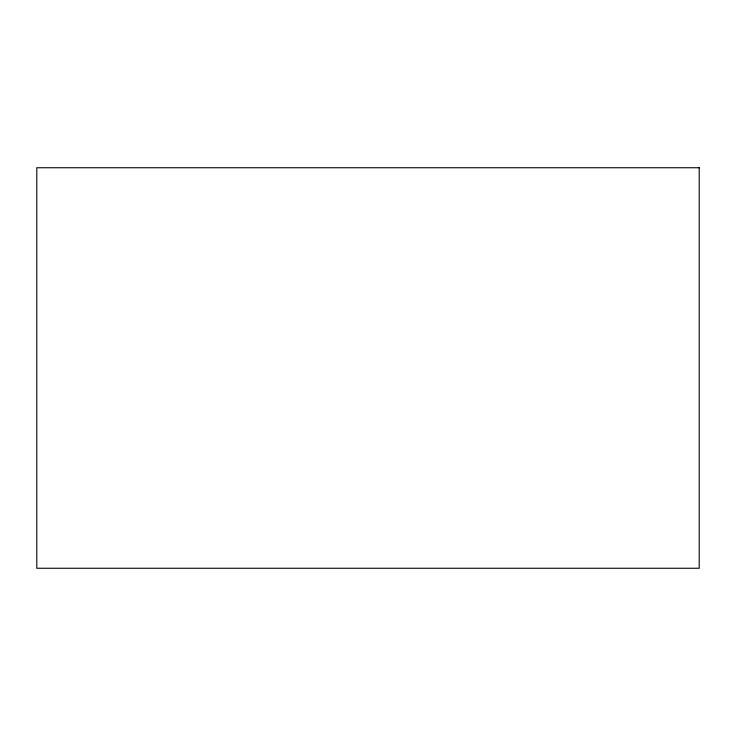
<?xml version="1.0" encoding="UTF-8"?>
<svg xmlns="http://www.w3.org/2000/svg" width="736" height="736" viewBox="0 0 736 736"><rect width="100%" height="100%" fill="white"/><g stroke="black" fill="none" stroke-linecap="round" stroke-linejoin="round"><path stroke-width="1.1" d="M699.2 167.744L36.8 167.744L36.8 568.256L699.2 568.256L699.2 167.744"/></g></svg>
